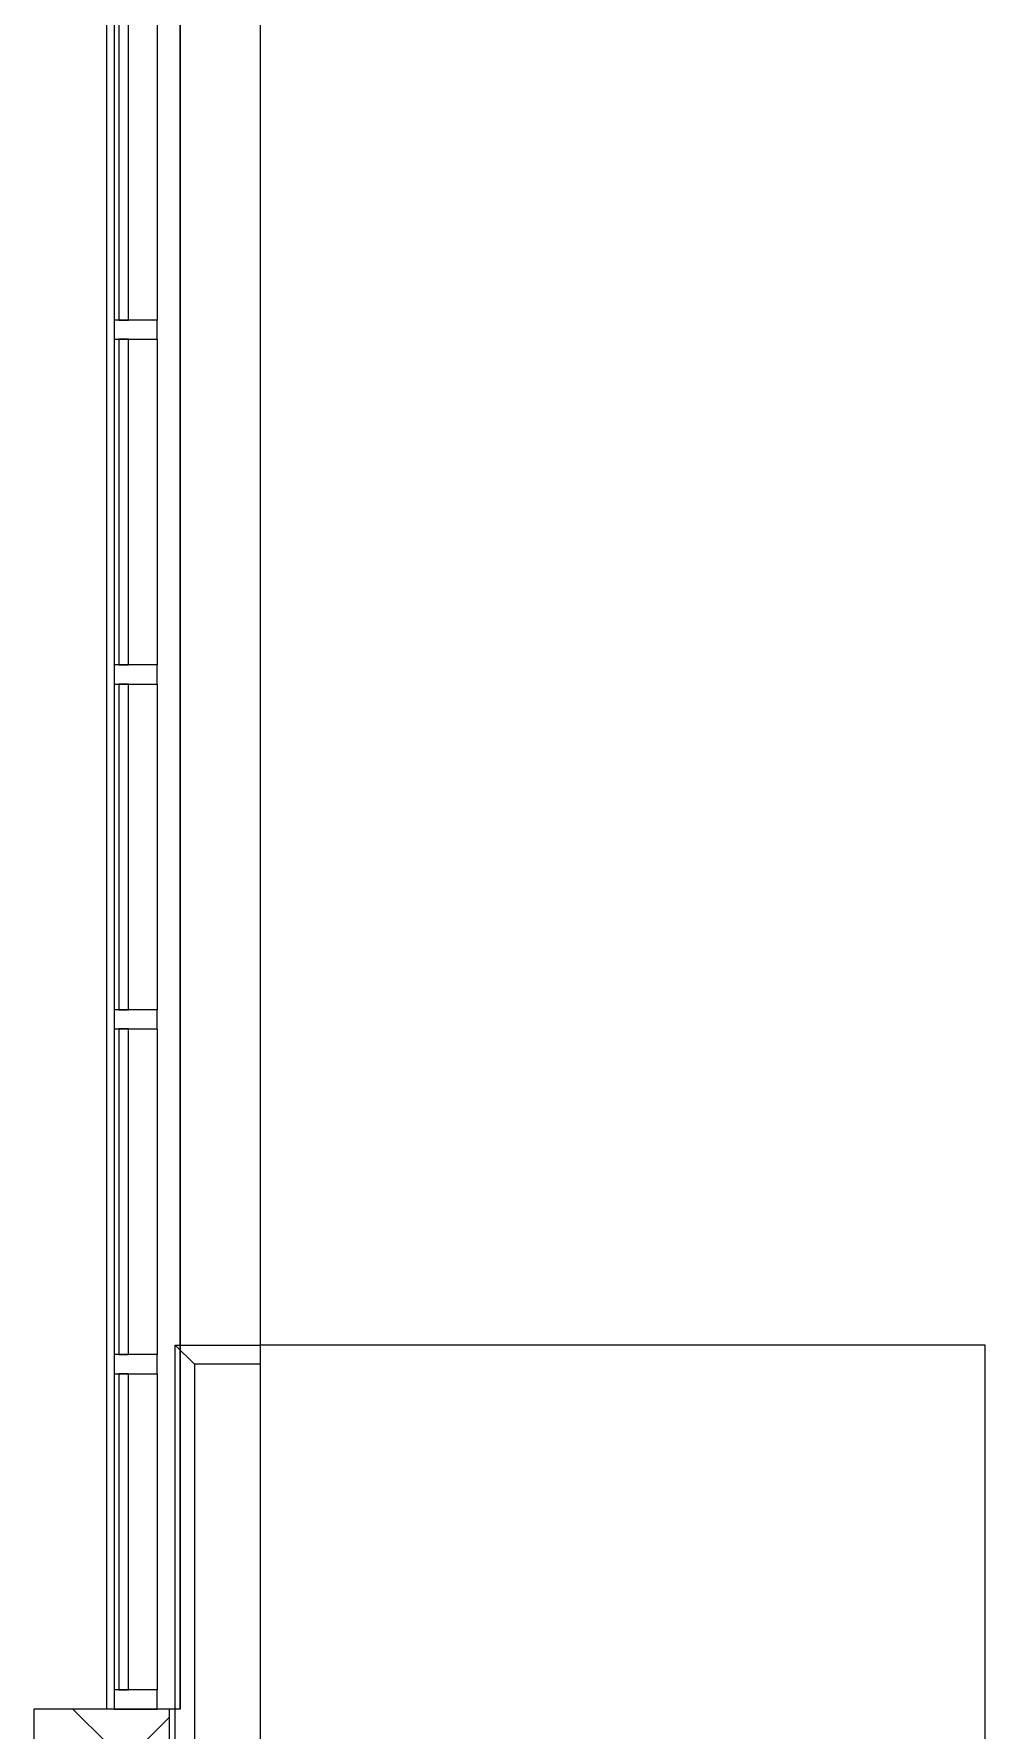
# Model space of a CAD drawing. Header units: inches. Extents: x -430 to 361, y -510 to 778.
# Drawn here: x -394.1 to -294.9, y 323.8 to 500.8 of the extents above; entities that cross this region are included whole.
import ezdxf

# ---------------------------------------------------------------- set-up
doc = ezdxf.new("R2010")
doc.units = ezdxf.units.IN
doc.header["$MEASUREMENT"] = 0
doc.layers.get('0').update_dxf_attribs({"color": 8})
for name, color, linetype, lineweight in [('A-FLOR', 8, 'Continuous', 9), ('A-FLOR-HRAL', 8, 'Continuous', 9), ('A-GLAZ-CURT', 8, 'Continuous', 9), ('A-GLAZ-CWMG', 8, 'Continuous', 9), ('A-WALL', 8, 'Continuous', 13), ('A-WALL-PATT', 8, 'Continuous', 13)]:
    doc.layers.add(name, color=color, linetype=linetype, lineweight=lineweight)

# ---------------------------------------------------------------- blocks, each defined once
blk = doc.blocks.new('System Panel - Glazed-1559433-Test Fit - First Floor Plan')
at = {"layer": 'A-GLAZ-CURT'}
for p, q in [((16.5, 1.75), (-16.5, 1.75)), ((-16.5, 1.75), (-16.5, 0.75)), ((-16.5, 0.75), (16.5, 0.75)), ((16.5, 0.75), (16.5, 1.75))]:
    blk.add_line(p, q, dxfattribs=at)
blk = doc.blocks.new('System Panel - Glazed-1559434-Test Fit - First Floor Plan')
at = {"layer": 'A-GLAZ-CURT'}
for p, q in [((17, 1.75), (-17, 1.75)), ((-17, 1.75), (-17, 0.75)), ((-17, 0.75), (17, 0.75)), ((17, 0.75), (17, 1.75))]:
    blk.add_line(p, q, dxfattribs=at)
blk = doc.blocks.new('Rectangular Mullion - 2_ x 4_5_ rectangular-866088-Test Fit - First Floor Plan')
at = {"layer": 'A-GLAZ-CWMG'}
for p, q in [((76.51, 585.21), (43.51, 585.21)), ((76.51, 580.71), (43.51, 580.71))]:
    blk.add_line(p, q, dxfattribs=at)
blk = doc.blocks.new('Rectangular Mullion - 2_ x 4_5_ rectangular-866089-Test Fit - First Floor Plan')
at = {"layer": 'A-GLAZ-CWMG'}
for p, q in [((112.51, 585.21), (78.51, 585.21)), ((112.51, 580.71), (78.51, 580.71))]:
    blk.add_line(p, q, dxfattribs=at)
blk = doc.blocks.new('Rectangular Mullion - 2_ x 4_5_ rectangular-1559432-Test Fit - First Floor Plan')
at = {"layer": 'A-GLAZ-CWMG'}
for p, q in [((-1, 2.25), (1, 2.25)), ((-1, -2.25), (-1, 2.25)), ((1, 2.25), (1, -2.25)), ((1, -2.25), (-1, -2.25))]:
    blk.add_line(p, q, dxfattribs=at)
blk = doc.blocks.new('Rectangular Mullion - 2_ x 4_5_ rectangular-1559436-Test Fit - First Floor Plan')
at = {"layer": 'A-GLAZ-CWMG'}
for p, q in [((0, 2.25), (-2, 2.25)), ((-2, 2.25), (-2, -2.25)), ((0, -2.25), (0, 2.25)), ((-2, -2.25), (0, -2.25))]:
    blk.add_line(p, q, dxfattribs=at)
blk = doc.blocks.new('Hecht_PAD_AA-Arch_detached_rvt-1-Test Fit - First Floor Plan')
at = {"layer": 'A-WALL-PATT'}
h = blk.add_hatch(dxfattribs=at)
h.set_pattern_fill('FP_4', color=256, style=0, pattern_type=2)
h.set_pattern_definition([(45, (0, 0), (-8.01223, 8.01223), []), (135, (0, 0), (-8.01223, -8.01223), [])])
h.paths.add_polyline_path([(-394.11, -93.92), (-390.49, -93.92), (-390.49, 109.96), (-394.11, 109.96), (-394.11, -15.07)], flags=0)
h.paths.add_polyline_path([(-390.49, 145.96), (-390.49, 217.96), (-394.11, 217.96), (-394.11, 145.96)], flags=0)
h.paths.add_polyline_path([(-394.11, 253.96), (-390.49, 253.96), (-390.49, 322.33), (-379.99, 322.33), (-380.02, 325.96), (-394.11, 325.96), (-394.11, 306.11)], flags=0)
h = blk.add_hatch(dxfattribs=at)
h.set_pattern_fill('FP_3', color=256, style=0, pattern_type=2)
h.set_pattern_definition([(0, (0, 0), (30.72, 7.68), [1.267, -21.773, 1.267, -21.773, -122.88]), (0, (0, 0), (30.72, 7.68), [-46.08, 1.267, -44.813, 1.267, -21.773, -53.76]), (0, (0, 0), (30.72, 7.68), [-115.2, 1.267, -14.093, 1.267, -37.133]), (120, (11.52, 3.84), (-22.01108, 22.7643), [1.267, -21.773, 1.267, -21.773, -122.88]), (120, (11.52, 3.84), (-22.01108, 22.7643), [-46.08, 1.267, -44.813, 1.267, -21.773, -53.76]), (120, (11.52, 3.84), (-22.01108, 22.7643), [-115.2, 1.267, -14.093, 1.267, -37.133]), (240, (15.36, 19.2), (-8.70892, -30.4443), [1.267, -21.773, 1.267, -21.773, -122.88]), (240, (15.36, 19.2), (-8.70892, -30.4443), [-46.08, 1.267, -44.813, 1.267, -21.773, -53.76]), (240, (15.36, 19.2), (-8.70892, -30.4443), [-115.2, 1.267, -14.093, 1.267, -37.133])])
h.paths.add_polyline_path([(-379.99, -93.92), (-379.36, -93.92), (-379.36, 58.33), (-379.99, 58.33), (-379.99, -34.04)], flags=0)
h.paths.add_polyline_path([(-379.36, 65.96), (-379.36, 109.96), (-379.99, 109.96), (-379.99, 65.96), (-379.5, 65.96)], flags=0)
h.paths.add_polyline_path([(-379.99, 145.96), (-379.36, 145.96), (-379.36, 162.33), (-379.99, 162.33)], flags=0)
h.paths.add_polyline_path([(-379.36, 169.96), (-379.36, 217.96), (-379.99, 217.96), (-379.99, 169.96), (-379.57, 169.96)], flags=0)
h.paths.add_polyline_path([(-379.99, 253.96), (-379.36, 253.96), (-379.36, 295.96), (-379.99, 295.96)], flags=0)
h.paths.add_polyline_path([(-379.99, 303.58), (-379.36, 303.58), (-379.36, 325.96), (-379.99, 325.96), (-379.99, 306.11)], flags=0)
at = {"layer": 'A-WALL'}
for p, q in [((-386.49, 325.96), (-386.49, 578.33)), ((-378.86, 325.96), (-378.86, 578.33)), ((-378.86, 569.92), (-378.86, 325.96)), ((-370.49, 566.96), (-370.49, 325.96)), ((-390.49, 325.96), (-394.11, 325.96)), ((-394.11, 325.96), (-394.11, 253.96)), ((-379.99, 325.96), (-390.49, 325.96)), ((-379.36, 325.96), (-379.99, 325.96)), ((-379.99, 325.96), (-379.99, 322.33)), ((-379.99, 325.96), (-379.99, 322.33)), ((-379.36, 253.96), (-379.36, 325.96)), ((-378.86, 325.96), (-379.36, 325.96)), ((-378.86, 325.96), (-379.36, 325.96)), ((-370.49, 325.96), (-370.49, 303.58))]:
    blk.add_line(p, q, dxfattribs=at)
for name, p, rotation in [('Rectangular Mullion - 2_ x 4_5_ rectangular-866089-Test Fit - First Floor Plan', (199.47, 392.44), 90.00000000000007), ('System Panel - Glazed-1559434-Test Fit - First Floor Plan', (-383.49, 487.96), 89.99999999999993), ('Rectangular Mullion - 2_ x 4_5_ rectangular-866089-Test Fit - First Floor Plan', (199.47, 356.44), 90.00000000000007), ('System Panel - Glazed-1559434-Test Fit - First Floor Plan', (-383.49, 451.96), 89.99999999999993), ('Rectangular Mullion - 2_ x 4_5_ rectangular-866089-Test Fit - First Floor Plan', (199.47, 320.44), 90), ('System Panel - Glazed-1559434-Test Fit - First Floor Plan', (-383.49, 415.96), 89.99999999999993), ('Rectangular Mullion - 2_ x 4_5_ rectangular-866089-Test Fit - First Floor Plan', (199.47, 284.44), 90.00000000000007), ('System Panel - Glazed-1559434-Test Fit - First Floor Plan', (-383.49, 379.96), 89.99999999999993), ('Rectangular Mullion - 2_ x 4_5_ rectangular-866088-Test Fit - First Floor Plan', (199.47, 284.44), 90.0000000000002), ('System Panel - Glazed-1559433-Test Fit - First Floor Plan', (-383.49, 344.46), 89.99999999999993), ('Rectangular Mullion - 2_ x 4_5_ rectangular-1559436-Test Fit - First Floor Plan', (-383.49, 325.96), 269.9999999999999)]:
    blk.add_blockref(name, p, dxfattribs=dict(rotation=rotation))
at = {"extrusion": (0, 0, -1), "rotation": 90.00000000000007}
for p in [(383.49, 469.96), (383.49, 433.96), (383.49, 397.96), (383.49, 361.96)]:
    blk.add_blockref('Rectangular Mullion - 2_ x 4_5_ rectangular-1559432-Test Fit - First Floor Plan', p, dxfattribs=at)
blk = doc.blocks.new('Railing - Railing-2697321-Test Fit - First Floor Plan')
at = {"layer": 'A-FLOR-HRAL'}
for p, q in [((-379.36, 363.96), (-370.49, 363.96)), ((-379.36, 363.96), (-377.36, 361.96)), ((-379.36, 303.58), (-379.36, 363.96)), ((-370.49, 363.96), (-370.49, 361.96)), ((-370.49, 361.96), (-377.36, 361.96)), ((-377.36, 361.96), (-377.36, 303.58)), ((-377.36, 303.58), (-379.36, 303.58))]:
    blk.add_line(p, q, dxfattribs=at)

msp = doc.modelspace()

# ---------------------------------------------------------------- linework, layer by layer
at = {"layer": 'A-FLOR'}
for p, q in [((-294.86, 363.96), (-370.49, 363.96)), ((-294.86, 303.58), (-294.86, 363.96))]:
    msp.add_line(p, q, dxfattribs=at)

# ---------------------------------------------------------------- block references
msp.add_blockref('Hecht_PAD_AA-Arch_detached_rvt-1-Test Fit - First Floor Plan', (0, 0))
at = {"layer": 'A-FLOR-HRAL'}
msp.add_blockref('Railing - Railing-2697321-Test Fit - First Floor Plan', (0, 0), dxfattribs=at)

doc.saveas('drawing.dxf')
